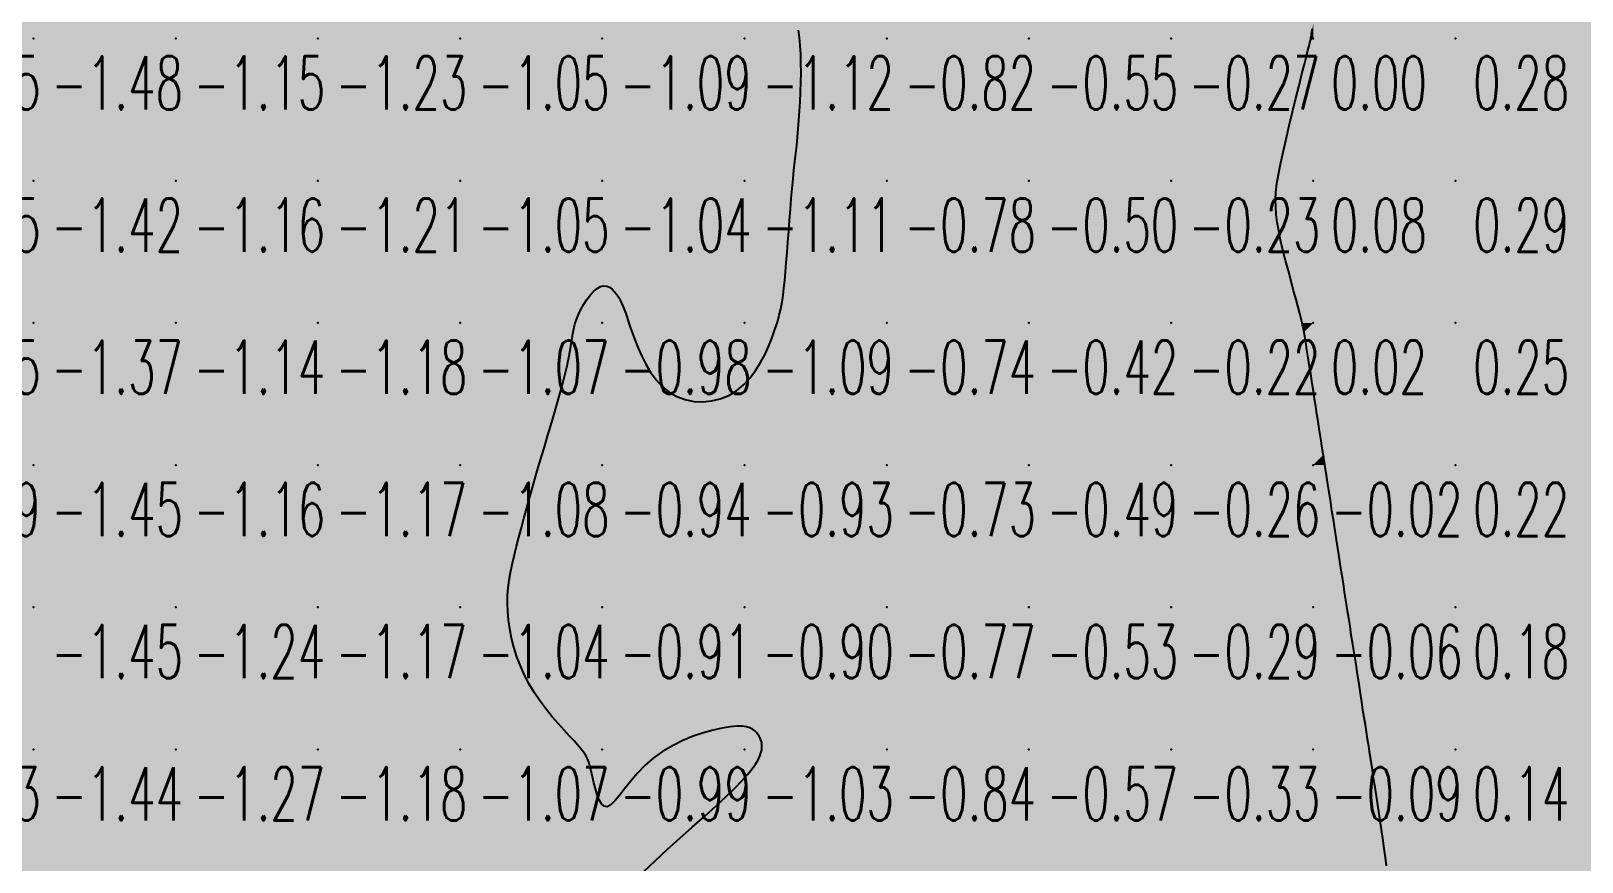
# Model space of a CAD drawing. Header units: millimetres. Extents: x 88261 to 90953, y 390274 to 392322.
# Drawn here: x 90490.1 to 90599.2, y 390849.3 to 390907.8 of the extents above; entities that cross this region are included whole.
import ezdxf
from ezdxf.enums import TextEntityAlignment as Align

# ---------------------------------------------------------------- set-up
doc = ezdxf.new("R2010")
doc.units = ezdxf.units.MM
doc.header["$LTSCALE"] = 25
for name, color, linetype in [('CN_03_00', 7, 'Continuous'), ('CN_04_00', 242, 'Continuous'), ('COTEAlt', 7, 'Continuous'), ('TN_COLORIAGE', 7, 'Continuous')]:
    doc.layers.add(name, color=color, linetype=linetype)
doc.styles.add('Simplex 1.0', font='Simplex.shx', dxfattribs={"width": 0.99, "height": 2.5})
doc.styles.get("Standard").update_dxf_attribs({"font": 'times.ttf'})

# ---------------------------------------------------------------- blocks, each defined once
blk = doc.blocks.new('COTE')
at = {"color": 0}
blk.add_point((0, 0), dxfattribs=at)
at = {"layer": 'COTEAlt'}
blk.add_attdef('ALT', text='', height=3.75, dxfattribs=at).set_placement((1.25, -1.25), align=Align.TOP_LEFT)

msp = doc.modelspace()

# ---------------------------------------------------------------- linework, layer by layer
at = {"layer": 'CN_03_00', "elevation": -1, "flags": 128}
msp.add_lwpolyline([(90533.17, 390848.66), (90533.96, 390849.41), (90534.81, 390850.19), (90535.69, 390850.99), (90536.58, 390851.78), (90537.45, 390852.55), (90538.25, 390853.27), (90538.97, 390853.93), (90539.58, 390854.52), (90540.07, 390855.03), (90540.47, 390855.48), (90540.79, 390855.87), (90541.03, 390856.21), (90541.2, 390856.51), (90541.32, 390856.77), (90541.41, 390857), (90541.46, 390857.21), (90541.48, 390857.4), (90541.48, 390857.57), (90541.46, 390857.73), (90541.41, 390857.88), (90541.35, 390858.02), (90541.28, 390858.16), (90541.19, 390858.29), (90541.09, 390858.42), (90540.97, 390858.55), (90540.82, 390858.66), (90540.63, 390858.76), (90540.39, 390858.83), (90540.08, 390858.87), (90539.7, 390858.87), (90539.24, 390858.83), (90538.68, 390858.74), (90538.05, 390858.6), (90537.37, 390858.41), (90536.65, 390858.16), (90535.92, 390857.86), (90535.19, 390857.5), (90534.49, 390857.09), (90533.83, 390856.62), (90533.24, 390856.1), (90532.71, 390855.55), (90532.24, 390854.99), (90531.82, 390854.47), (90531.45, 390854), (90531.12, 390853.61), (90530.84, 390853.34), (90530.59, 390853.21), (90530.38, 390853.24), (90530.19, 390853.41), (90530.03, 390853.69), (90529.88, 390854.05), (90529.76, 390854.46), (90529.65, 390854.89), (90529.56, 390855.32), (90529.47, 390855.72), (90529.38, 390856.05), (90529.3, 390856.34), (90529.2, 390856.58), (90529.08, 390856.81), (90528.93, 390857.04), (90528.75, 390857.27), (90528.53, 390857.53), (90528.26, 390857.83), (90527.93, 390858.18), (90527.56, 390858.59), (90527.16, 390859.04), (90526.73, 390859.53), (90526.3, 390860.06), (90525.88, 390860.62), (90525.48, 390861.21), (90525.1, 390861.83), (90524.77, 390862.46), (90524.49, 390863.11), (90524.24, 390863.76), (90524.03, 390864.42), (90523.87, 390865.07), (90523.74, 390865.71), (90523.65, 390866.33), (90523.6, 390866.94), (90523.58, 390867.51), (90523.59, 390868.07), (90523.63, 390868.61), (90523.7, 390869.15), (90523.79, 390869.69), (90523.91, 390870.25), (90524.04, 390870.83), (90524.19, 390871.44), (90524.36, 390872.08), (90524.54, 390872.76), (90524.73, 390873.47), (90524.93, 390874.22), (90525.15, 390875.01), (90525.38, 390875.82), (90525.63, 390876.66), (90525.88, 390877.53), (90526.15, 390878.43), (90526.42, 390879.34), (90526.69, 390880.25), (90526.95, 390881.14), (90527.19, 390882), (90527.42, 390882.8), (90527.62, 390883.55), (90527.78, 390884.22), (90527.9, 390884.8), (90527.99, 390885.3), (90528.06, 390885.74), (90528.12, 390886.13), (90528.18, 390886.48), (90528.24, 390886.82), (90528.32, 390887.14), (90528.43, 390887.48), (90528.58, 390887.83), (90528.75, 390888.19), (90528.95, 390888.55), (90529.17, 390888.89), (90529.41, 390889.2), (90529.65, 390889.46), (90529.89, 390889.66), (90530.12, 390889.8), (90530.35, 390889.85), (90530.56, 390889.82), (90530.76, 390889.74), (90530.94, 390889.61), (90531.11, 390889.43), (90531.27, 390889.23), (90531.41, 390889.02), (90531.53, 390888.8), (90531.63, 390888.58), (90531.72, 390888.37), (90531.81, 390888.14), (90531.9, 390887.89), (90531.99, 390887.62), (90532.1, 390887.3), (90532.22, 390886.93), (90532.37, 390886.5), (90532.55, 390886.01), (90532.77, 390885.47), (90533.02, 390884.9), (90533.31, 390884.33), (90533.65, 390883.77), (90534.03, 390883.24), (90534.47, 390882.76), (90534.95, 390882.36), (90535.49, 390882.06), (90536.07, 390881.84), (90536.68, 390881.72), (90537.31, 390881.69), (90537.93, 390881.75), (90538.55, 390881.9), (90539.14, 390882.14), (90539.68, 390882.46), (90540.18, 390882.87), (90540.63, 390883.35), (90541.03, 390883.88), (90541.38, 390884.45), (90541.7, 390885.04), (90541.97, 390885.63), (90542.2, 390886.21), (90542.39, 390886.77), (90542.56, 390887.28), (90542.69, 390887.77), (90542.8, 390888.23), (90542.89, 390888.7), (90542.96, 390889.18), (90543.02, 390889.68), (90543.08, 390890.22), (90543.13, 390890.81), (90543.19, 390891.47), (90543.24, 390892.18), (90543.3, 390892.92), (90543.36, 390893.69), (90543.42, 390894.47), (90543.48, 390895.24), (90543.54, 390895.98), (90543.61, 390896.69), (90543.67, 390897.36), (90543.73, 390897.98), (90543.8, 390898.58), (90543.86, 390899.15), (90543.92, 390899.72), (90543.97, 390900.29), (90544.03, 390900.88), (90544.08, 390901.49), (90544.12, 390902.13), (90544.16, 390902.79), (90544.19, 390903.47), (90544.22, 390904.16), (90544.23, 390904.84), (90544.22, 390905.51), (90544.21, 390906.14), (90544.17, 390906.75), (90544.12, 390907.31), (90544.05, 390907.83)], dxfattribs=at)
at = {"layer": 'CN_04_00', "flags": 128}
msp.add_lwpolyline([(90585.41, 390849.06), (90585.33, 390849.64), (90585.24, 390850.24), (90585.16, 390850.84), (90585.07, 390851.45), (90584.98, 390852.08), (90584.88, 390852.7), (90584.79, 390853.33), (90584.69, 390853.96), (90584.6, 390854.59), (90584.5, 390855.2), (90584.41, 390855.8), (90584.32, 390856.38), (90584.23, 390856.93), (90584.15, 390857.46), (90584.07, 390857.97), (90583.99, 390858.47), (90583.92, 390858.97), (90583.84, 390859.48), (90583.75, 390860.01), (90583.67, 390860.58), (90583.57, 390861.18), (90583.47, 390861.82), (90583.37, 390862.51), (90583.26, 390863.21), (90583.15, 390863.91), (90583.04, 390864.61), (90582.93, 390865.28), (90582.84, 390865.91), (90582.75, 390866.48), (90582.67, 390866.99), (90582.6, 390867.45), (90582.53, 390867.88), (90582.46, 390868.3), (90582.4, 390868.73), (90582.33, 390869.19), (90582.25, 390869.7), (90582.15, 390870.28), (90582.05, 390870.95), (90581.94, 390871.68), (90581.82, 390872.45), (90581.69, 390873.24), (90581.57, 390874.02), (90581.46, 390874.76), (90581.35, 390875.44), (90581.26, 390876.03), (90581.18, 390876.52), (90581.12, 390876.92), (90581.07, 390877.25), (90581.03, 390877.52), (90580.99, 390877.78), (90580.95, 390878.02), (90580.91, 390878.29), (90580.86, 390878.59), (90580.8, 390878.95), (90580.74, 390879.36), (90580.67, 390879.81), (90580.59, 390880.3), (90580.51, 390880.82), (90580.43, 390881.35), (90580.35, 390881.89), (90580.26, 390882.44), (90580.18, 390882.97), (90580.1, 390883.49), (90580.02, 390884), (90579.94, 390884.48), (90579.87, 390884.93), (90579.81, 390885.34), (90579.75, 390885.71), (90579.7, 390886.03), (90579.66, 390886.3), (90579.62, 390886.54), (90579.58, 390886.76), (90579.53, 390886.99), (90579.48, 390887.24), (90579.4, 390887.53), (90579.31, 390887.89), (90579.19, 390888.34), (90579.04, 390888.88), (90578.87, 390889.5), (90578.69, 390890.18), (90578.5, 390890.89), (90578.31, 390891.63), (90578.12, 390892.36), (90577.96, 390893.06), (90577.82, 390893.72), (90577.72, 390894.31), (90577.64, 390894.86), (90577.61, 390895.38), (90577.6, 390895.9), (90577.63, 390896.44), (90577.7, 390897.03), (90577.81, 390897.67), (90577.95, 390898.41), (90578.13, 390899.25), (90578.34, 390900.16), (90578.56, 390901.12), (90578.8, 390902.09), (90579.03, 390903.04), (90579.26, 390903.93), (90579.46, 390904.75), (90579.64, 390905.44), (90579.78, 390905.99), (90579.88, 390906.42), (90579.96, 390906.73), (90580.02, 390906.96), (90580.05, 390907.11), (90580.08, 390907.22), (90580.09, 390907.31), (90580.1, 390907.38), (90580.12, 390907.47), (90580.14, 390907.58), (90580.16, 390907.74), (90580.19, 390907.95)], dxfattribs=at)
at = {"layer": 'TN_COLORIAGE', "color": 101}
for points in [[(90480.25, 390907.24, -1.41), (90490.25, 390907.24, -1.41), (90490.25, 390917.24, -1.41)], [(90480.25, 390917.24, -1.41), (90480.25, 390907.24, -1.41), (90490.25, 390917.24, -1.41)], [(90490.25, 390917.24, -1.16), (90490.25, 390907.24, -1.16), (90500.25, 390917.24, -1.16)], [(90490.25, 390907.24, -1.16), (90500.25, 390907.24, -1.16), (90500.25, 390917.24, -1.16)], [(90500.25, 390907.24, -1.13), (90510.25, 390907.24, -1.13), (90510.25, 390917.24, -1.13)], [(90500.25, 390917.24, -1.13), (90500.25, 390907.24, -1.13), (90510.25, 390917.24, -1.13)], [(90510.25, 390907.24, -1.13), (90520.25, 390907.24, -1.13), (90520.25, 390917.24, -1.13)], [(90510.25, 390917.24, -1.13), (90510.25, 390907.24, -1.13), (90520.25, 390917.24, -1.13)], [(90520.25, 390907.24, -1.13), (90530.25, 390907.24, -1.13), (90530.25, 390917.24, -1.13)], [(90520.25, 390917.24, -1.13), (90520.25, 390907.24, -1.13), (90530.25, 390917.24, -1.13)], [(90530.25, 390917.24, -1), (90538.99, 390917.24, -1), (90530.25, 390907.24, -1), (90538.5, 390915.49, -1)], [(90540.25, 390907.24, -1), (90540.25, 390915.89, -1), (90530.25, 390907.24, -1), (90538.5, 390915.49, -1)], [(90543.43, 390910.42, -1.12), (90540.25, 390915.89, -1.12), (90540.25, 390907.24, -1.12)], [(90543.43, 390910.42, -1.12), (90544.37, 390907.24, -1.12), (90540.25, 390907.24, -1.12)], [(90480.25, 390907.24, -1.48), (90480.25, 390897.24, -1.48), (90490.25, 390907.24, -1.48)], [(90480.25, 390897.24, -1.48), (90490.25, 390897.24, -1.48), (90490.25, 390907.24, -1.48)], [(90490.25, 390907.24, -1.15), (90490.25, 390897.24, -1.15), (90500.25, 390907.24, -1.15)], [(90490.25, 390897.24, -1.15), (90500.25, 390897.24, -1.15), (90500.25, 390907.24, -1.15)], [(90500.25, 390907.24, -1.23), (90500.25, 390897.24, -1.23), (90510.25, 390907.24, -1.23)], [(90500.25, 390897.24, -1.23), (90510.25, 390897.24, -1.23), (90510.25, 390907.24, -1.23)], [(90510.25, 390907.24, -1.05), (90510.25, 390897.24, -1.05), (90520.25, 390907.24, -1.05)], [(90510.25, 390897.24, -1.05), (90520.25, 390897.24, -1.05), (90520.25, 390907.24, -1.05)], [(90520.25, 390907.24, -1.09), (90520.25, 390897.24, -1.09), (90530.25, 390907.24, -1.09)], [(90520.25, 390897.24, -1.09), (90530.25, 390897.24, -1.09), (90530.25, 390907.24, -1.09)], [(90530.25, 390897.24, -1.12), (90540.25, 390897.24, -1.12), (90540.25, 390907.24, -1.12)], [(90530.25, 390907.24, -1.12), (90530.25, 390897.24, -1.12), (90540.25, 390907.24, -1.12)], [(90540.25, 390907.24, -1), (90544.37, 390907.24, -1), (90540.25, 390897.24, -1), (90544.12, 390901.11, -1)], [(90543.61, 390897.24, -1.11), (90544.12, 390901.11, -1.11), (90540.25, 390897.24, -1.11)], [(90480.25, 390887.24, -1.42), (90490.25, 390887.24, -1.42), (90490.25, 390897.24, -1.42)], [(90480.25, 390897.24, -1.42), (90480.25, 390887.24, -1.42), (90490.25, 390897.24, -1.42)], [(90490.25, 390897.24, -1.16), (90490.25, 390887.24, -1.16), (90500.25, 390897.24, -1.16)], [(90490.25, 390887.24, -1.16), (90500.25, 390887.24, -1.16), (90500.25, 390897.24, -1.16)], [(90500.25, 390887.24, -1.21), (90510.25, 390887.24, -1.21), (90510.25, 390897.24, -1.21)], [(90500.25, 390897.24, -1.21), (90500.25, 390887.24, -1.21), (90510.25, 390897.24, -1.21)], [(90510.25, 390887.24, -1.05), (90520.25, 390887.24, -1.05), (90520.25, 390897.24, -1.05)], [(90510.25, 390897.24, -1.05), (90510.25, 390887.24, -1.05), (90520.25, 390897.24, -1.05)], [(90520.25, 390887.24, -1), (90528.03, 390887.24, -1), (90530.25, 390897.24, -1), (90530.25, 390890.71, -1)], [(90520.25, 390897.24, -1.04), (90520.25, 390887.24, -1.04), (90530.25, 390897.24, -1.04)], [(90540.25, 390897.24, -1), (90531.72, 390888.71, -1), (90530.25, 390897.24, -1), (90530.25, 390890.71, -1)], [(90540.25, 390897.24, -1), (90531.72, 390888.71, -1), (90540.25, 390887.24, -1), (90532.04, 390887.24, -1)], [(90540.25, 390897.24, -1), (90543.61, 390897.24, -1), (90540.25, 390887.24, -1), (90543.11, 390890.1, -1)], [(90542.75, 390887.24, -1.09), (90543.11, 390890.1, -1.09), (90540.25, 390887.24, -1.09)], [(90480.25, 390877.24, -1.37), (90490.25, 390877.24, -1.37), (90490.25, 390887.24, -1.37)], [(90480.25, 390887.24, -1.37), (90480.25, 390877.24, -1.37), (90490.25, 390887.24, -1.37)], [(90490.25, 390877.24, -1.14), (90500.25, 390877.24, -1.14), (90500.25, 390887.24, -1.14)], [(90490.25, 390887.24, -1.14), (90490.25, 390877.24, -1.14), (90500.25, 390887.24, -1.14)], [(90500.25, 390877.24, -1.18), (90510.25, 390877.24, -1.18), (90510.25, 390887.24, -1.18)], [(90500.25, 390887.24, -1.18), (90500.25, 390877.24, -1.18), (90510.25, 390887.24, -1.18)], [(90510.25, 390877.24, -1.07), (90520.25, 390877.24, -1.07), (90520.25, 390887.24, -1.07)], [(90510.25, 390887.24, -1.07), (90510.25, 390877.24, -1.07), (90520.25, 390887.24, -1.07)], [(90520.25, 390877.24, -1), (90528.22, 390885.21, -1), (90520.25, 390887.24, -1), (90528.03, 390887.24, -1)], [(90534.36, 390881.35, -1.09), (90532.04, 390887.24, -1.09), (90540.25, 390887.24, -1.09)], [(90540.25, 390881.55, -1.09), (90534.36, 390881.35, -1.09), (90540.25, 390887.24, -1.09)], [(90542.75, 390887.24, -1.09), (90540.25, 390881.55, -1.09), (90540.25, 390887.24, -1.09)], [(90525.76, 390877.24, -1.08), (90528.22, 390885.21, -1.08), (90520.25, 390877.24, -1.08)], [(90480.25, 390867.24, -1.45), (90490.25, 390867.24, -1.45), (90490.25, 390877.24, -1.45)], [(90480.25, 390877.24, -1.45), (90480.25, 390867.24, -1.45), (90490.25, 390877.24, -1.45)], [(90490.25, 390867.24, -1.16), (90500.25, 390867.24, -1.16), (90500.25, 390877.24, -1.16)], [(90490.25, 390877.24, -1.16), (90490.25, 390867.24, -1.16), (90500.25, 390877.24, -1.16)], [(90500.25, 390867.24, -1.17), (90510.25, 390867.24, -1.17), (90510.25, 390877.24, -1.17)], [(90500.25, 390877.24, -1.17), (90500.25, 390867.24, -1.17), (90510.25, 390877.24, -1.17)], [(90510.25, 390867.24, -1.08), (90520.25, 390867.24, -1.08), (90520.25, 390877.24, -1.08)], [(90510.25, 390877.24, -1.08), (90510.25, 390867.24, -1.08), (90520.25, 390877.24, -1.08)], [(90520.25, 390877.24, -1), (90525.76, 390877.24, -1), (90520.25, 390867.24, -1), (90524.04, 390871.03, -1)], [(90523.23, 390867.24, -1.04), (90524.04, 390871.03, -1.04), (90520.25, 390867.24, -1.04)], [(90480.25, 390857.24, -1.45), (90490.25, 390857.24, -1.45), (90490.25, 390867.24, -1.45)], [(90480.25, 390867.24, -1.45), (90480.25, 390857.24, -1.45), (90490.25, 390867.24, -1.45)], [(90490.25, 390857.24, -1.24), (90500.25, 390857.24, -1.24), (90500.25, 390867.24, -1.24)], [(90490.25, 390867.24, -1.24), (90490.25, 390857.24, -1.24), (90500.25, 390867.24, -1.24)], [(90500.25, 390857.24, -1.17), (90510.25, 390857.24, -1.17), (90510.25, 390867.24, -1.17)], [(90500.25, 390867.24, -1.17), (90500.25, 390857.24, -1.17), (90510.25, 390867.24, -1.17)], [(90510.25, 390857.24, -1.04), (90520.25, 390857.24, -1.04), (90520.25, 390867.24, -1.04)], [(90510.25, 390867.24, -1.04), (90510.25, 390857.24, -1.04), (90520.25, 390867.24, -1.04)], [(90520.25, 390857.24, -1), (90524.63, 390861.62, -1), (90520.25, 390867.24, -1), (90523.23, 390867.24, -1)], [(90524.63, 390861.62, -1.07), (90528.87, 390857.24, -1.07), (90520.25, 390857.24, -1.07)], [(90540.25, 390859.37, -1.03), (90533.13, 390857.24, -1.03), (90540.25, 390857.24, -1.03)], [(90541.29, 390858.28, -1.03), (90540.25, 390859.37, -1.03), (90540.25, 390857.24, -1.03)], [(90541.29, 390858.28, -1.03), (90541.72, 390857.24, -1.03), (90540.25, 390857.24, -1.03)], [(90480.25, 390847.24, -1.44), (90490.25, 390847.24, -1.44), (90490.25, 390857.24, -1.44)], [(90480.25, 390857.24, -1.44), (90480.25, 390847.24, -1.44), (90490.25, 390857.24, -1.44)], [(90490.25, 390847.24, -1.27), (90500.25, 390847.24, -1.27), (90500.25, 390857.24, -1.27)], [(90490.25, 390857.24, -1.27), (90490.25, 390847.24, -1.27), (90500.25, 390857.24, -1.27)], [(90500.25, 390847.24, -1.18), (90510.25, 390847.24, -1.18), (90510.25, 390857.24, -1.18)], [(90500.25, 390857.24, -1.18), (90500.25, 390847.24, -1.18), (90510.25, 390857.24, -1.18)], [(90510.25, 390847.24, -1.07), (90520.25, 390847.24, -1.07), (90520.25, 390857.24, -1.07)], [(90510.25, 390857.24, -1.07), (90510.25, 390847.24, -1.07), (90520.25, 390857.24, -1.07)], [(90520.25, 390847.24, -1), (90529.42, 390856.41, -1), (90520.25, 390857.24, -1), (90528.87, 390857.24, -1)], [(90540.25, 390857.24, -1), (90540.25, 390854.78, -1), (90530.25, 390847.24, -1), (90531.11, 390847.24, -1)], [(90540.25, 390857.24, -1), (90533.13, 390857.24, -1), (90530.25, 390847.24, -1), (90530.25, 390851.4, -1)], [(90541.72, 390857.24, -1.03), (90540.25, 390854.78, -1.03), (90540.25, 390857.24, -1.03)], [(90520.25, 390847.24, -1), (90529.42, 390856.41, -1), (90530.25, 390847.24, -1), (90530.25, 390851.4, -1)]]:
    msp.add_solid(points, dxfattribs=at)
at = {"layer": 'TN_COLORIAGE', "color": 91}
for points in [[(90544.37, 390907.24, -0.73), (90543.43, 390910.42, -0.73), (90550.25, 390907.24, -0.73), (90550.25, 390917.24, -0.73)], [(90550.25, 390917.24, -0.55), (90550.25, 390907.24, -0.55), (90560.25, 390917.24, -0.55)], [(90550.25, 390907.24, -0.55), (90560.25, 390907.24, -0.55), (90560.25, 390917.24, -0.55)], [(90560.25, 390907.24, -0.32), (90570.25, 390907.24, -0.32), (90570.25, 390917.24, -0.32)], [(90560.25, 390917.24, -0.32), (90560.25, 390907.24, -0.32), (90570.25, 390917.24, -0.32)], [(90570.25, 390907.24), (90580.08, 390907.24), (90580.25, 390917.24), (90580.25, 390908.29)], [(90570.25, 390917.24, -0.04), (90570.25, 390907.24, -0.04), (90580.25, 390917.24, -0.04)], [(90544.12, 390901.11, -0.78), (90543.61, 390897.24, -0.78), (90550.25, 390907.24, -0.78), (90550.25, 390897.24, -0.78)], [(90544.12, 390901.11, -0.82), (90544.37, 390907.24, -0.82), (90550.25, 390907.24, -0.82)], [(90550.25, 390897.24, -0.55), (90560.25, 390897.24, -0.55), (90560.25, 390907.24, -0.55)], [(90550.25, 390907.24, -0.55), (90550.25, 390897.24, -0.55), (90560.25, 390907.24, -0.55)], [(90560.25, 390897.24, -0.27), (90570.25, 390897.24, -0.27), (90570.25, 390907.24, -0.27)], [(90560.25, 390907.24, -0.27), (90560.25, 390897.24, -0.27), (90570.25, 390907.24, -0.27)], [(90570.25, 390907.24), (90580.08, 390907.24), (90570.25, 390897.24), (90580.05, 390907.04)], [(90577.55, 390897.24, -0.23), (90580.05, 390907.04, -0.23), (90570.25, 390897.24, -0.23)], [(90543.11, 390890.1, -0.74), (90542.75, 390887.24, -0.74), (90550.25, 390897.24, -0.74), (90550.25, 390887.24, -0.74)], [(90543.11, 390890.1, -0.78), (90543.61, 390897.24, -0.78), (90550.25, 390897.24, -0.78)], [(90550.25, 390887.24, -0.5), (90560.25, 390887.24, -0.5), (90560.25, 390897.24, -0.5)], [(90550.25, 390897.24, -0.5), (90550.25, 390887.24, -0.5), (90560.25, 390897.24, -0.5)], [(90560.25, 390887.24, -0.23), (90570.25, 390887.24, -0.23), (90570.25, 390897.24, -0.23)], [(90560.25, 390897.24, -0.23), (90560.25, 390887.24, -0.23), (90570.25, 390897.24, -0.23)], [(90570.25, 390897.24), (90577.55, 390897.24), (90570.25, 390887.24), (90577.47, 390894.46)], [(90577.47, 390894.46, -0.22), (90579.51, 390887.24, -0.22), (90570.25, 390887.24, -0.22)], [(90530.25, 390890.71, -0.98), (90528.03, 390887.24, -0.98), (90530.25, 390887.24, -0.98)], [(90530.25, 390890.71, -0.98), (90531.72, 390888.71, -0.98), (90530.25, 390887.24, -0.98)], [(90532.04, 390887.24, -0.98), (90531.72, 390888.71, -0.98), (90530.25, 390887.24, -0.98)], [(90528.22, 390885.21, -0.94), (90525.76, 390877.24, -0.94), (90530.25, 390887.24, -0.94), (90530.25, 390877.24, -0.94)], [(90528.03, 390887.24, -0.98), (90528.22, 390885.21, -0.98), (90530.25, 390887.24, -0.98)], [(90532.04, 390887.24, -0.94), (90534.36, 390881.35, -0.94), (90530.25, 390887.24, -0.94), (90530.25, 390877.24, -0.94)], [(90540.25, 390877.24, -0.74), (90550.25, 390877.24, -0.74), (90550.25, 390887.24, -0.74)], [(90540.25, 390881.55, -0.74), (90542.75, 390887.24, -0.74), (90540.25, 390877.24, -0.74), (90550.25, 390887.24, -0.74)], [(90550.25, 390877.24, -0.42), (90560.25, 390877.24, -0.42), (90560.25, 390887.24, -0.42)], [(90550.25, 390887.24, -0.42), (90550.25, 390877.24, -0.42), (90560.25, 390887.24, -0.42)], [(90560.25, 390877.24, -0.22), (90570.25, 390877.24, -0.22), (90570.25, 390887.24, -0.22)], [(90560.25, 390887.24, -0.22), (90560.25, 390877.24, -0.22), (90570.25, 390887.24, -0.22)], [(90570.25, 390877.24), (90579.61, 390886.6), (90570.25, 390887.24), (90579.51, 390887.24)], [(90570.25, 390877.24), (90579.61, 390886.6), (90580.25, 390877.24), (90580.25, 390882.52)], [(90534.36, 390881.35, -0.93), (90540.25, 390881.55, -0.93), (90530.25, 390877.24, -0.93), (90540.25, 390877.24, -0.93)], [(90580.96, 390877.95, -0.02), (90580.25, 390882.52, -0.02), (90580.25, 390877.24, -0.02)], [(90524.04, 390871.03, -0.91), (90523.23, 390867.24, -0.91), (90530.25, 390877.24, -0.91), (90530.25, 390867.24, -0.91)], [(90524.04, 390871.03, -0.94), (90525.76, 390877.24, -0.94), (90530.25, 390877.24, -0.94)], [(90530.25, 390867.24, -0.93), (90540.25, 390867.24, -0.93), (90540.25, 390877.24, -0.93)], [(90530.25, 390877.24, -0.93), (90530.25, 390867.24, -0.93), (90540.25, 390877.24, -0.93)], [(90540.25, 390867.24, -0.73), (90550.25, 390867.24, -0.73), (90550.25, 390877.24, -0.73)], [(90540.25, 390877.24, -0.73), (90540.25, 390867.24, -0.73), (90550.25, 390877.24, -0.73)], [(90550.25, 390867.24, -0.49), (90560.25, 390867.24, -0.49), (90560.25, 390877.24, -0.49)], [(90550.25, 390877.24, -0.49), (90550.25, 390867.24, -0.49), (90560.25, 390877.24, -0.49)], [(90560.25, 390867.24, -0.26), (90570.25, 390867.24, -0.26), (90570.25, 390877.24, -0.26)], [(90560.25, 390877.24, -0.26), (90560.25, 390867.24, -0.26), (90570.25, 390877.24, -0.26)], [(90570.25, 390867.24, -0.02), (90580.25, 390867.24, -0.02), (90580.25, 390877.24, -0.02)], [(90570.25, 390877.24, -0.02), (90570.25, 390867.24, -0.02), (90580.25, 390877.24, -0.02)], [(90580.96, 390877.95, -0.02), (90581.07, 390877.24, -0.02), (90580.25, 390877.24, -0.02)], [(90580.25, 390867.24), (90582.31, 390869.3), (90580.25, 390877.24), (90581.07, 390877.24)], [(90582.31, 390869.3, -0.06), (90582.63, 390867.24, -0.06), (90580.25, 390867.24, -0.06)], [(90523.23, 390867.24, -0.91), (90524.63, 390861.62, -0.91), (90530.25, 390867.24, -0.91)], [(90528.87, 390857.24, -0.91), (90524.63, 390861.62, -0.91), (90530.25, 390857.24, -0.91), (90530.25, 390867.24, -0.91)], [(90533.13, 390857.24, -0.9), (90540.25, 390859.37, -0.9), (90530.25, 390857.24, -0.9), (90540.25, 390867.24, -0.9)], [(90530.25, 390867.24, -0.9), (90530.25, 390857.24, -0.9), (90540.25, 390867.24, -0.9)], [(90540.25, 390859.37, -0.77), (90541.29, 390858.28, -0.77), (90540.25, 390867.24, -0.77), (90550.25, 390867.24, -0.77)], [(90541.72, 390857.24, -0.77), (90541.29, 390858.28, -0.77), (90550.25, 390857.24, -0.77), (90550.25, 390867.24, -0.77)], [(90550.25, 390857.24, -0.53), (90560.25, 390857.24, -0.53), (90560.25, 390867.24, -0.53)], [(90550.25, 390867.24, -0.53), (90550.25, 390857.24, -0.53), (90560.25, 390867.24, -0.53)], [(90560.25, 390857.24, -0.29), (90570.25, 390857.24, -0.29), (90570.25, 390867.24, -0.29)], [(90560.25, 390867.24, -0.29), (90560.25, 390857.24, -0.29), (90570.25, 390867.24, -0.29)], [(90570.25, 390857.24, -0.06), (90580.25, 390857.24, -0.06), (90580.25, 390867.24, -0.06)], [(90570.25, 390867.24, -0.06), (90570.25, 390857.24, -0.06), (90580.25, 390867.24, -0.06)], [(90580.25, 390857.24), (90583.66, 390860.65), (90580.25, 390867.24), (90582.63, 390867.24)], [(90583.66, 390860.65, -0.09), (90584.19, 390857.24, -0.09), (90580.25, 390857.24, -0.09)], [(90528.87, 390857.24, -0.99), (90529.42, 390856.41, -0.99), (90530.25, 390857.24, -0.99)], [(90530.25, 390851.4, -0.99), (90529.42, 390856.41, -0.99), (90530.25, 390857.24, -0.99)], [(90530.25, 390851.4, -0.99), (90533.13, 390857.24, -0.99), (90530.25, 390857.24, -0.99)], [(90540.25, 390847.24, -0.84), (90550.25, 390847.24, -0.84), (90550.25, 390857.24, -0.84)], [(90540.25, 390854.78, -0.84), (90541.72, 390857.24, -0.84), (90540.25, 390847.24, -0.84), (90550.25, 390857.24, -0.84)], [(90550.25, 390847.24, -0.57), (90560.25, 390847.24, -0.57), (90560.25, 390857.24, -0.57)], [(90550.25, 390857.24, -0.57), (90550.25, 390847.24, -0.57), (90560.25, 390857.24, -0.57)], [(90560.25, 390847.24, -0.33), (90570.25, 390847.24, -0.33), (90570.25, 390857.24, -0.33)], [(90560.25, 390857.24, -0.33), (90560.25, 390847.24, -0.33), (90570.25, 390857.24, -0.33)], [(90570.25, 390847.24, -0.09), (90580.25, 390847.24, -0.09), (90580.25, 390857.24, -0.09)], [(90570.25, 390857.24, -0.09), (90570.25, 390847.24, -0.09), (90580.25, 390857.24, -0.09)], [(90580.25, 390847.24), (90585, 390851.99), (90580.25, 390857.24), (90584.19, 390857.24)], [(90531.11, 390847.24, -0.92), (90540.25, 390854.78, -0.92), (90540.25, 390847.24, -0.92)], [(90585, 390851.99, -0.13), (90585.66, 390847.24, -0.13), (90580.25, 390847.24, -0.13)]]:
    msp.add_solid(points, dxfattribs=at)
at = {"layer": 'TN_COLORIAGE', "color": 81}
for points in [[(90580.25, 390907.24, 0.24), (90590.25, 390907.24, 0.24), (90590.25, 390917.24, 0.24)], [(90580.25, 390908.29, 0.24), (90581.67, 390917.24, 0.24), (90580.25, 390907.24, 0.24), (90590.25, 390917.24, 0.24)], [(90590.25, 390917.24, 0.51), (90590.25, 390907.24, 0.51), (90600.25, 390917.24, 0.51)], [(90590.25, 390907.24, 0.51), (90600.25, 390907.24, 0.51), (90600.25, 390917.24, 0.51)], [(90580.25, 390908.29, 0), (90580.08, 390907.24, 0), (90580.25, 390907.24, 0)], [(90580.05, 390907.04, 0.08), (90577.55, 390897.24, 0.08), (90580.25, 390907.24, 0.08), (90580.25, 390897.24, 0.08)], [(90580.05, 390907.04, 0), (90580.08, 390907.24, 0), (90580.25, 390907.24, 0)], [(90580.25, 390897.24, 0.28), (90590.25, 390897.24, 0.28), (90590.25, 390907.24, 0.28)], [(90580.25, 390907.24, 0.28), (90580.25, 390897.24, 0.28), (90590.25, 390907.24, 0.28)], [(90590.25, 390907.24, 0.58), (90590.25, 390897.24, 0.58), (90600.25, 390907.24, 0.58)], [(90590.25, 390897.24, 0.58), (90600.25, 390897.24, 0.58), (90600.25, 390907.24, 0.58)], [(90579.51, 390887.24, 0.08), (90577.47, 390894.46, 0.08), (90580.25, 390887.24, 0.08), (90580.25, 390897.24, 0.08)], [(90577.47, 390894.46, 0.08), (90577.55, 390897.24, 0.08), (90580.25, 390897.24, 0.08)], [(90580.25, 390887.24, 0.29), (90590.25, 390887.24, 0.29), (90590.25, 390897.24, 0.29)], [(90580.25, 390897.24, 0.29), (90580.25, 390887.24, 0.29), (90590.25, 390897.24, 0.29)], [(90590.25, 390897.24, 0.53), (90590.25, 390887.24, 0.53), (90600.25, 390897.24, 0.53)], [(90590.25, 390887.24, 0.53), (90600.25, 390887.24, 0.53), (90600.25, 390897.24, 0.53)], [(90579.51, 390887.24, 0.02), (90579.61, 390886.6, 0.02), (90580.25, 390887.24, 0.02)], [(90580.25, 390882.52, 0.02), (90579.61, 390886.6, 0.02), (90580.25, 390887.24, 0.02)], [(90580.25, 390882.52, 0.25), (90580.96, 390877.95, 0.25), (90580.25, 390887.24, 0.25), (90590.25, 390887.24, 0.25)], [(90581.07, 390877.24, 0.25), (90580.96, 390877.95, 0.25), (90590.25, 390877.24, 0.25), (90590.25, 390887.24, 0.25)], [(90590.25, 390887.24, 0.49), (90590.25, 390877.24, 0.49), (90600.25, 390887.24, 0.49)], [(90590.25, 390877.24, 0.49), (90600.25, 390877.24, 0.49), (90600.25, 390887.24, 0.49)], [(90581.07, 390877.24, 0.22), (90582.31, 390869.3, 0.22), (90590.25, 390877.24, 0.22)], [(90582.63, 390867.24, 0.22), (90582.31, 390869.3, 0.22), (90590.25, 390867.24, 0.22), (90590.25, 390877.24, 0.22)], [(90590.25, 390877.24, 0.45), (90590.25, 390867.24, 0.45), (90600.25, 390877.24, 0.45)], [(90590.25, 390867.24, 0.45), (90600.25, 390867.24, 0.45), (90600.25, 390877.24, 0.45)], [(90582.63, 390867.24, 0.18), (90583.66, 390860.65, 0.18), (90590.25, 390867.24, 0.18)], [(90584.19, 390857.24, 0.18), (90583.66, 390860.65, 0.18), (90590.25, 390857.24, 0.18), (90590.25, 390867.24, 0.18)], [(90590.25, 390867.24, 0.42), (90590.25, 390857.24, 0.42), (90600.25, 390867.24, 0.42)], [(90590.25, 390857.24, 0.42), (90600.25, 390857.24, 0.42), (90600.25, 390867.24, 0.42)], [(90584.19, 390857.24, 0.14), (90585, 390851.99, 0.14), (90590.25, 390857.24, 0.14)], [(90585.66, 390847.24, 0.14), (90585, 390851.99, 0.14), (90590.25, 390847.24, 0.14), (90590.25, 390857.24, 0.14)], [(90590.25, 390857.24, 0.38), (90590.25, 390847.24, 0.38), (90600.25, 390857.24, 0.38)], [(90590.25, 390847.24, 0.38), (90600.25, 390847.24, 0.38), (90600.25, 390857.24, 0.38)]]:
    msp.add_solid(points, dxfattribs=at)

# ---------------------------------------------------------------- block references
at = {"layer": 'COTEAlt'}
ref = msp.add_blockref('COTE', (90480.25, 390907.24), dxfattribs=at)
ref.add_attrib('ALT', '-1.55', dxfattribs={"height": 3.75, "style": 'Simplex 1.0', "width": 0.6}).set_placement((90481.5, 390905.99), align=Align.TOP_LEFT)
ref = msp.add_blockref('COTE', (90490.25, 390907.24), dxfattribs=at)
ref.add_attrib('ALT', '-1.48', dxfattribs={"height": 3.75, "style": 'Simplex 1.0', "width": 0.6}).set_placement((90491.5, 390905.99), align=Align.TOP_LEFT)
ref = msp.add_blockref('COTE', (90500.25, 390907.24), dxfattribs=at)
ref.add_attrib('ALT', '-1.15', dxfattribs={"height": 3.75, "style": 'Simplex 1.0', "width": 0.6}).set_placement((90501.5, 390905.99), align=Align.TOP_LEFT)
ref = msp.add_blockref('COTE', (90510.25, 390907.24), dxfattribs=at)
ref.add_attrib('ALT', '-1.23', dxfattribs={"height": 3.75, "style": 'Simplex 1.0', "width": 0.6}).set_placement((90511.5, 390905.99), align=Align.TOP_LEFT)
ref = msp.add_blockref('COTE', (90520.25, 390907.24), dxfattribs=at)
ref.add_attrib('ALT', '-1.05', dxfattribs={"height": 3.75, "style": 'Simplex 1.0', "width": 0.6}).set_placement((90521.5, 390905.99), align=Align.TOP_LEFT)
ref = msp.add_blockref('COTE', (90530.25, 390907.24), dxfattribs=at)
ref.add_attrib('ALT', '-1.09', dxfattribs={"height": 3.75, "style": 'Simplex 1.0', "width": 0.6}).set_placement((90531.5, 390905.99), align=Align.TOP_LEFT)
ref = msp.add_blockref('COTE', (90540.25, 390907.24), dxfattribs=at)
ref.add_attrib('ALT', '-1.12', dxfattribs={"height": 3.75, "style": 'Simplex 1.0', "width": 0.6}).set_placement((90541.5, 390905.99), align=Align.TOP_LEFT)
ref = msp.add_blockref('COTE', (90550.25, 390907.24), dxfattribs=at)
ref.add_attrib('ALT', '-0.82', dxfattribs={"height": 3.75, "style": 'Simplex 1.0', "width": 0.6}).set_placement((90551.5, 390905.99), align=Align.TOP_LEFT)
ref = msp.add_blockref('COTE', (90560.25, 390907.24), dxfattribs=at)
ref.add_attrib('ALT', '-0.55', dxfattribs={"height": 3.75, "style": 'Simplex 1.0', "width": 0.6}).set_placement((90561.5, 390905.99), align=Align.TOP_LEFT)
ref = msp.add_blockref('COTE', (90570.25, 390907.24), dxfattribs=at)
ref.add_attrib('ALT', '-0.27', dxfattribs={"height": 3.75, "style": 'Simplex 1.0', "width": 0.6}).set_placement((90571.5, 390905.99), align=Align.TOP_LEFT)
ref = msp.add_blockref('COTE', (90580.25, 390907.24), dxfattribs=at)
ref.add_attrib('ALT', '0.00', dxfattribs={"height": 3.75, "style": 'Simplex 1.0', "width": 0.6}).set_placement((90581.5, 390905.99), align=Align.TOP_LEFT)
ref = msp.add_blockref('COTE', (90590.25, 390907.24), dxfattribs=at)
ref.add_attrib('ALT', '0.28', dxfattribs={"height": 3.75, "style": 'Simplex 1.0', "width": 0.6}).set_placement((90591.5, 390905.99), align=Align.TOP_LEFT)
ref = msp.add_blockref('COTE', (90480.25, 390897.24), dxfattribs=at)
ref.add_attrib('ALT', '-1.45', dxfattribs={"height": 3.75, "style": 'Simplex 1.0', "width": 0.6}).set_placement((90481.5, 390895.99), align=Align.TOP_LEFT)
ref = msp.add_blockref('COTE', (90490.25, 390897.24), dxfattribs=at)
ref.add_attrib('ALT', '-1.42', dxfattribs={"height": 3.75, "style": 'Simplex 1.0', "width": 0.6}).set_placement((90491.5, 390895.99), align=Align.TOP_LEFT)
ref = msp.add_blockref('COTE', (90500.25, 390897.24), dxfattribs=at)
ref.add_attrib('ALT', '-1.16', dxfattribs={"height": 3.75, "style": 'Simplex 1.0', "width": 0.6}).set_placement((90501.5, 390895.99), align=Align.TOP_LEFT)
ref = msp.add_blockref('COTE', (90510.25, 390897.24), dxfattribs=at)
ref.add_attrib('ALT', '-1.21', dxfattribs={"height": 3.75, "style": 'Simplex 1.0', "width": 0.6}).set_placement((90511.5, 390895.99), align=Align.TOP_LEFT)
ref = msp.add_blockref('COTE', (90520.25, 390897.24), dxfattribs=at)
ref.add_attrib('ALT', '-1.05', dxfattribs={"height": 3.75, "style": 'Simplex 1.0', "width": 0.6}).set_placement((90521.5, 390895.99), align=Align.TOP_LEFT)
ref = msp.add_blockref('COTE', (90530.25, 390897.24), dxfattribs=at)
ref.add_attrib('ALT', '-1.04', dxfattribs={"height": 3.75, "style": 'Simplex 1.0', "width": 0.6}).set_placement((90531.5, 390895.99), align=Align.TOP_LEFT)
ref = msp.add_blockref('COTE', (90540.25, 390897.24), dxfattribs=at)
ref.add_attrib('ALT', '-1.11', dxfattribs={"height": 3.75, "style": 'Simplex 1.0', "width": 0.6}).set_placement((90541.5, 390895.99), align=Align.TOP_LEFT)
ref = msp.add_blockref('COTE', (90550.25, 390897.24), dxfattribs=at)
ref.add_attrib('ALT', '-0.78', dxfattribs={"height": 3.75, "style": 'Simplex 1.0', "width": 0.6}).set_placement((90551.5, 390895.99), align=Align.TOP_LEFT)
ref = msp.add_blockref('COTE', (90560.25, 390897.24), dxfattribs=at)
ref.add_attrib('ALT', '-0.50', dxfattribs={"height": 3.75, "style": 'Simplex 1.0', "width": 0.6}).set_placement((90561.5, 390895.99), align=Align.TOP_LEFT)
ref = msp.add_blockref('COTE', (90570.25, 390897.24), dxfattribs=at)
ref.add_attrib('ALT', '-0.23', dxfattribs={"height": 3.75, "style": 'Simplex 1.0', "width": 0.6}).set_placement((90571.5, 390895.99), align=Align.TOP_LEFT)
ref = msp.add_blockref('COTE', (90580.25, 390897.24), dxfattribs=at)
ref.add_attrib('ALT', '0.08', dxfattribs={"height": 3.75, "style": 'Simplex 1.0', "width": 0.6}).set_placement((90581.5, 390895.99), align=Align.TOP_LEFT)
ref = msp.add_blockref('COTE', (90590.25, 390897.24), dxfattribs=at)
ref.add_attrib('ALT', '0.29', dxfattribs={"height": 3.75, "style": 'Simplex 1.0', "width": 0.6}).set_placement((90591.5, 390895.99), align=Align.TOP_LEFT)
ref = msp.add_blockref('COTE', (90480.25, 390887.24), dxfattribs=at)
ref.add_attrib('ALT', '-1.45', dxfattribs={"height": 3.75, "style": 'Simplex 1.0', "width": 0.6}).set_placement((90481.5, 390885.99), align=Align.TOP_LEFT)
ref = msp.add_blockref('COTE', (90490.25, 390887.24), dxfattribs=at)
ref.add_attrib('ALT', '-1.37', dxfattribs={"height": 3.75, "style": 'Simplex 1.0', "width": 0.6}).set_placement((90491.5, 390885.99), align=Align.TOP_LEFT)
ref = msp.add_blockref('COTE', (90500.25, 390887.24), dxfattribs=at)
ref.add_attrib('ALT', '-1.14', dxfattribs={"height": 3.75, "style": 'Simplex 1.0', "width": 0.6}).set_placement((90501.5, 390885.99), align=Align.TOP_LEFT)
ref = msp.add_blockref('COTE', (90510.25, 390887.24), dxfattribs=at)
ref.add_attrib('ALT', '-1.18', dxfattribs={"height": 3.75, "style": 'Simplex 1.0', "width": 0.6}).set_placement((90511.5, 390885.99), align=Align.TOP_LEFT)
ref = msp.add_blockref('COTE', (90520.25, 390887.24), dxfattribs=at)
ref.add_attrib('ALT', '-1.07', dxfattribs={"height": 3.75, "style": 'Simplex 1.0', "width": 0.6}).set_placement((90521.5, 390885.99), align=Align.TOP_LEFT)
ref = msp.add_blockref('COTE', (90530.25, 390887.24), dxfattribs=at)
ref.add_attrib('ALT', '-0.98', dxfattribs={"height": 3.75, "style": 'Simplex 1.0', "width": 0.6}).set_placement((90531.5, 390885.99), align=Align.TOP_LEFT)
ref = msp.add_blockref('COTE', (90540.25, 390887.24), dxfattribs=at)
ref.add_attrib('ALT', '-1.09', dxfattribs={"height": 3.75, "style": 'Simplex 1.0', "width": 0.6}).set_placement((90541.5, 390885.99), align=Align.TOP_LEFT)
ref = msp.add_blockref('COTE', (90550.25, 390887.24), dxfattribs=at)
ref.add_attrib('ALT', '-0.74', dxfattribs={"height": 3.75, "style": 'Simplex 1.0', "width": 0.6}).set_placement((90551.5, 390885.99), align=Align.TOP_LEFT)
ref = msp.add_blockref('COTE', (90560.25, 390887.24), dxfattribs=at)
ref.add_attrib('ALT', '-0.42', dxfattribs={"height": 3.75, "style": 'Simplex 1.0', "width": 0.6}).set_placement((90561.5, 390885.99), align=Align.TOP_LEFT)
ref = msp.add_blockref('COTE', (90570.25, 390887.24), dxfattribs=at)
ref.add_attrib('ALT', '-0.22', dxfattribs={"height": 3.75, "style": 'Simplex 1.0', "width": 0.6}).set_placement((90571.5, 390885.99), align=Align.TOP_LEFT)
ref = msp.add_blockref('COTE', (90580.25, 390887.24), dxfattribs=at)
ref.add_attrib('ALT', '0.02', dxfattribs={"height": 3.75, "style": 'Simplex 1.0', "width": 0.6}).set_placement((90581.5, 390885.99), align=Align.TOP_LEFT)
ref = msp.add_blockref('COTE', (90590.25, 390887.24), dxfattribs=at)
ref.add_attrib('ALT', '0.25', dxfattribs={"height": 3.75, "style": 'Simplex 1.0', "width": 0.6}).set_placement((90591.5, 390885.99), align=Align.TOP_LEFT)
ref = msp.add_blockref('COTE', (90480.25, 390877.24), dxfattribs=at)
ref.add_attrib('ALT', '-1.49', dxfattribs={"height": 3.75, "style": 'Simplex 1.0', "width": 0.6}).set_placement((90481.5, 390875.99), align=Align.TOP_LEFT)
ref = msp.add_blockref('COTE', (90490.25, 390877.24), dxfattribs=at)
ref.add_attrib('ALT', '-1.45', dxfattribs={"height": 3.75, "style": 'Simplex 1.0', "width": 0.6}).set_placement((90491.5, 390875.99), align=Align.TOP_LEFT)
ref = msp.add_blockref('COTE', (90500.25, 390877.24), dxfattribs=at)
ref.add_attrib('ALT', '-1.16', dxfattribs={"height": 3.75, "style": 'Simplex 1.0', "width": 0.6}).set_placement((90501.5, 390875.99), align=Align.TOP_LEFT)
ref = msp.add_blockref('COTE', (90510.25, 390877.24), dxfattribs=at)
ref.add_attrib('ALT', '-1.17', dxfattribs={"height": 3.75, "style": 'Simplex 1.0', "width": 0.6}).set_placement((90511.5, 390875.99), align=Align.TOP_LEFT)
ref = msp.add_blockref('COTE', (90520.25, 390877.24), dxfattribs=at)
ref.add_attrib('ALT', '-1.08', dxfattribs={"height": 3.75, "style": 'Simplex 1.0', "width": 0.6}).set_placement((90521.5, 390875.99), align=Align.TOP_LEFT)
ref = msp.add_blockref('COTE', (90530.25, 390877.24), dxfattribs=at)
ref.add_attrib('ALT', '-0.94', dxfattribs={"height": 3.75, "style": 'Simplex 1.0', "width": 0.6}).set_placement((90531.5, 390875.99), align=Align.TOP_LEFT)
ref = msp.add_blockref('COTE', (90540.25, 390877.24), dxfattribs=at)
ref.add_attrib('ALT', '-0.93', dxfattribs={"height": 3.75, "style": 'Simplex 1.0', "width": 0.6}).set_placement((90541.5, 390875.99), align=Align.TOP_LEFT)
ref = msp.add_blockref('COTE', (90550.25, 390877.24), dxfattribs=at)
ref.add_attrib('ALT', '-0.73', dxfattribs={"height": 3.75, "style": 'Simplex 1.0', "width": 0.6}).set_placement((90551.5, 390875.99), align=Align.TOP_LEFT)
ref = msp.add_blockref('COTE', (90560.25, 390877.24), dxfattribs=at)
ref.add_attrib('ALT', '-0.49', dxfattribs={"height": 3.75, "style": 'Simplex 1.0', "width": 0.6}).set_placement((90561.5, 390875.99), align=Align.TOP_LEFT)
ref = msp.add_blockref('COTE', (90570.25, 390877.24), dxfattribs=at)
ref.add_attrib('ALT', '-0.26', dxfattribs={"height": 3.75, "style": 'Simplex 1.0', "width": 0.6}).set_placement((90571.5, 390875.99), align=Align.TOP_LEFT)
ref = msp.add_blockref('COTE', (90580.25, 390877.24), dxfattribs=at)
ref.add_attrib('ALT', '-0.02', dxfattribs={"height": 3.75, "style": 'Simplex 1.0', "width": 0.6}).set_placement((90581.5, 390875.99), align=Align.TOP_LEFT)
ref = msp.add_blockref('COTE', (90590.25, 390877.24), dxfattribs=at)
ref.add_attrib('ALT', '0.22', dxfattribs={"height": 3.75, "style": 'Simplex 1.0', "width": 0.6}).set_placement((90591.5, 390875.99), align=Align.TOP_LEFT)
ref = msp.add_blockref('COTE', (90490.25, 390867.24), dxfattribs=at)
ref.add_attrib('ALT', '-1.45', dxfattribs={"height": 3.75, "style": 'Simplex 1.0', "width": 0.6}).set_placement((90491.5, 390865.99), align=Align.TOP_LEFT)
ref = msp.add_blockref('COTE', (90500.25, 390867.24), dxfattribs=at)
ref.add_attrib('ALT', '-1.24', dxfattribs={"height": 3.75, "style": 'Simplex 1.0', "width": 0.6}).set_placement((90501.5, 390865.99), align=Align.TOP_LEFT)
ref = msp.add_blockref('COTE', (90510.25, 390867.24), dxfattribs=at)
ref.add_attrib('ALT', '-1.17', dxfattribs={"height": 3.75, "style": 'Simplex 1.0', "width": 0.6}).set_placement((90511.5, 390865.99), align=Align.TOP_LEFT)
ref = msp.add_blockref('COTE', (90520.25, 390867.24), dxfattribs=at)
ref.add_attrib('ALT', '-1.04', dxfattribs={"height": 3.75, "style": 'Simplex 1.0', "width": 0.6}).set_placement((90521.5, 390865.99), align=Align.TOP_LEFT)
ref = msp.add_blockref('COTE', (90530.25, 390867.24), dxfattribs=at)
ref.add_attrib('ALT', '-0.91', dxfattribs={"height": 3.75, "style": 'Simplex 1.0', "width": 0.6}).set_placement((90531.5, 390865.99), align=Align.TOP_LEFT)
ref = msp.add_blockref('COTE', (90540.25, 390867.24), dxfattribs=at)
ref.add_attrib('ALT', '-0.90', dxfattribs={"height": 3.75, "style": 'Simplex 1.0', "width": 0.6}).set_placement((90541.5, 390865.99), align=Align.TOP_LEFT)
ref = msp.add_blockref('COTE', (90550.25, 390867.24), dxfattribs=at)
ref.add_attrib('ALT', '-0.77', dxfattribs={"height": 3.75, "style": 'Simplex 1.0', "width": 0.6}).set_placement((90551.5, 390865.99), align=Align.TOP_LEFT)
ref = msp.add_blockref('COTE', (90560.25, 390867.24), dxfattribs=at)
ref.add_attrib('ALT', '-0.53', dxfattribs={"height": 3.75, "style": 'Simplex 1.0', "width": 0.6}).set_placement((90561.5, 390865.99), align=Align.TOP_LEFT)
ref = msp.add_blockref('COTE', (90570.25, 390867.24), dxfattribs=at)
ref.add_attrib('ALT', '-0.29', dxfattribs={"height": 3.75, "style": 'Simplex 1.0', "width": 0.6}).set_placement((90571.5, 390865.99), align=Align.TOP_LEFT)
ref = msp.add_blockref('COTE', (90580.25, 390867.24), dxfattribs=at)
ref.add_attrib('ALT', '-0.06', dxfattribs={"height": 3.75, "style": 'Simplex 1.0', "width": 0.6}).set_placement((90581.5, 390865.99), align=Align.TOP_LEFT)
ref = msp.add_blockref('COTE', (90590.25, 390867.24), dxfattribs=at)
ref.add_attrib('ALT', '0.18', dxfattribs={"height": 3.75, "style": 'Simplex 1.0', "width": 0.6}).set_placement((90591.5, 390865.99), align=Align.TOP_LEFT)
ref = msp.add_blockref('COTE', (90480.25, 390857.24), dxfattribs=at)
ref.add_attrib('ALT', '-1.53', dxfattribs={"height": 3.75, "style": 'Simplex 1.0', "width": 0.6}).set_placement((90481.5, 390855.99), align=Align.TOP_LEFT)
ref = msp.add_blockref('COTE', (90490.25, 390857.24), dxfattribs=at)
ref.add_attrib('ALT', '-1.44', dxfattribs={"height": 3.75, "style": 'Simplex 1.0', "width": 0.6}).set_placement((90491.5, 390855.99), align=Align.TOP_LEFT)
ref = msp.add_blockref('COTE', (90500.25, 390857.24), dxfattribs=at)
ref.add_attrib('ALT', '-1.27', dxfattribs={"height": 3.75, "style": 'Simplex 1.0', "width": 0.6}).set_placement((90501.5, 390855.99), align=Align.TOP_LEFT)
ref = msp.add_blockref('COTE', (90510.25, 390857.24), dxfattribs=at)
ref.add_attrib('ALT', '-1.18', dxfattribs={"height": 3.75, "style": 'Simplex 1.0', "width": 0.6}).set_placement((90511.5, 390855.99), align=Align.TOP_LEFT)
ref = msp.add_blockref('COTE', (90520.25, 390857.24), dxfattribs=at)
ref.add_attrib('ALT', '-1.07', dxfattribs={"height": 3.75, "style": 'Simplex 1.0', "width": 0.6}).set_placement((90521.5, 390855.99), align=Align.TOP_LEFT)
ref = msp.add_blockref('COTE', (90530.25, 390857.24), dxfattribs=at)
ref.add_attrib('ALT', '-0.99', dxfattribs={"height": 3.75, "style": 'Simplex 1.0', "width": 0.6}).set_placement((90531.5, 390855.99), align=Align.TOP_LEFT)
ref = msp.add_blockref('COTE', (90540.25, 390857.24), dxfattribs=at)
ref.add_attrib('ALT', '-1.03', dxfattribs={"height": 3.75, "style": 'Simplex 1.0', "width": 0.6}).set_placement((90541.5, 390855.99), align=Align.TOP_LEFT)
ref = msp.add_blockref('COTE', (90550.25, 390857.24), dxfattribs=at)
ref.add_attrib('ALT', '-0.84', dxfattribs={"height": 3.75, "style": 'Simplex 1.0', "width": 0.6}).set_placement((90551.5, 390855.99), align=Align.TOP_LEFT)
ref = msp.add_blockref('COTE', (90560.25, 390857.24), dxfattribs=at)
ref.add_attrib('ALT', '-0.57', dxfattribs={"height": 3.75, "style": 'Simplex 1.0', "width": 0.6}).set_placement((90561.5, 390855.99), align=Align.TOP_LEFT)
ref = msp.add_blockref('COTE', (90570.25, 390857.24), dxfattribs=at)
ref.add_attrib('ALT', '-0.33', dxfattribs={"height": 3.75, "style": 'Simplex 1.0', "width": 0.6}).set_placement((90571.5, 390855.99), align=Align.TOP_LEFT)
ref = msp.add_blockref('COTE', (90580.25, 390857.24), dxfattribs=at)
ref.add_attrib('ALT', '-0.09', dxfattribs={"height": 3.75, "style": 'Simplex 1.0', "width": 0.6}).set_placement((90581.5, 390855.99), align=Align.TOP_LEFT)
ref = msp.add_blockref('COTE', (90590.25, 390857.24), dxfattribs=at)
ref.add_attrib('ALT', '0.14', dxfattribs={"height": 3.75, "style": 'Simplex 1.0', "width": 0.6}).set_placement((90591.5, 390855.99), align=Align.TOP_LEFT)

doc.saveas('drawing.dxf')
